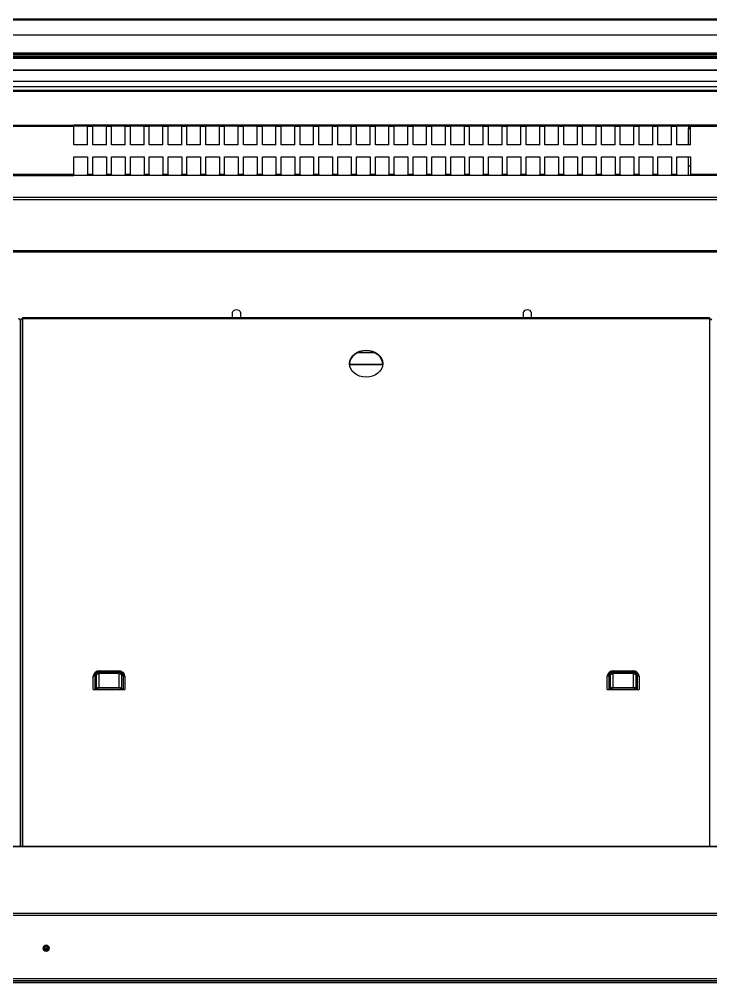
# Model space of a CAD drawing. Header units: millimetres. Extents: x 3075.9 to 3157.7, y 1648.7 to 1706.1.
# Drawn here: x 3128.216 to 3128.84, y 1691.316 to 1692.187 of the extents above; entities that cross this region are included whole.
import ezdxf

# ---------------------------------------------------------------- set-up
doc = ezdxf.new("R2010")
doc.units = ezdxf.units.MM

# ---------------------------------------------------------------- blocks, each defined once
blk = doc.blocks.new('OX-3750')
at = {"color": 7, "linetype": 'Continuous'}
for p, q in [((1.5, -596.06), (3748.5, -596.06)), ((1.5, -597.56), (3748.5, -597.56)), ((2, -597.63), (3748, -597.63)), ((2, -597.63), (3748, -597.63)), ((2, -599.63), (3748, -599.63)), ((2473.4, -626.91), (2473.4, -625.63)), ((2474.2, -625.41), (2474.2, -626.91)), ((2475.98, -626.91), (2473.4, -626.91)), ((2473.4, -626.91), (2475.98, -626.91)), ((2, -656.88), (3748, -656.88)), ((2, -658.57), (3748, -658.57)), ((2, -718.72), (3748, -718.72)), ((2, -719.03), (3748, -719.03)), ((1875.5, -1195.75), (1875.5, -719.03)), ((2495.5, -1195.75), (2495.5, -719.03)), ((2497.5, -1194.57), (2497.5, -718.47)), ((2497.5, -719.03), (2497.5, -1194.57)), ((1939.17, -873.06), (1939.17, -860.85)), ((1941.41, -860.85), (1939.17, -860.85)), ((1940.59, -861.2), (1940.59, -873.4)), ((1940.59, -861.2), (1942.12, -862.1)), ((1941.41, -860.85), (1942.83, -861.68)), ((1965.59, -860.85), (1941.41, -860.85)), ((1964.17, -861.68), (1965.59, -860.85)), ((1964.88, -862.1), (1966.41, -861.2)), ((1967.83, -860.85), (1965.59, -860.85)), ((1966.41, -873.4), (1966.41, -861.2)), ((1967.83, -860.85), (1967.83, -873.06)), ((2403.17, -873.06), (2403.17, -860.85)), ((2405.41, -860.85), (2403.17, -860.85)), ((2404.59, -861.2), (2404.59, -873.4)), ((2404.59, -861.2), (2406.12, -862.1)), ((2405.41, -860.85), (2406.83, -861.68)), ((2429.59, -860.85), (2405.41, -860.85)), ((2428.17, -861.68), (2429.59, -860.85)), ((2428.88, -862.1), (2430.41, -861.2)), ((2431.83, -860.85), (2429.59, -860.85)), ((2430.41, -873.4), (2430.41, -861.2)), ((2431.83, -860.85), (2431.83, -873.06)), ((1942.12, -874.3), (1942.12, -862.1)), ((1944.24, -862.03), (1962.76, -862.03)), ((1944.24, -862.62), (1944.24, -874.82)), ((1962.76, -862.62), (1944.24, -862.62)), ((1962.76, -874.82), (1962.76, -862.62)), ((1964.88, -862.1), (1964.88, -874.3)), ((2406.12, -874.3), (2406.12, -862.1)), ((2408.24, -862.03), (2426.76, -862.03)), ((2426.76, -862.62), (2408.24, -862.62)), ((2408.24, -862.62), (2408.24, -874.82)), ((2426.76, -874.82), (2426.76, -862.62)), ((2428.88, -862.1), (2428.88, -874.3)), ((1942.12, -874.3), (1940.59, -873.4)), ((1945, -875.43), (1962, -875.43)), ((1945, -875.43), (1945, -876.63)), ((1945, -876.63), (1945, -876.97)), ((1962, -876.63), (1945, -876.63)), ((1945, -876.97), (1962, -876.97)), ((1945, -876.97), (1945, -877.77)), ((1962, -877.77), (1945, -877.77)), ((1962, -875.43), (1962, -876.63)), ((1962, -876.63), (1962, -876.97)), ((1962, -876.97), (1962, -877.77)), ((1964.88, -874.3), (1966.41, -873.4)), ((2406.12, -874.3), (2404.59, -873.4)), ((2409, -875.43), (2426, -875.43)), ((2409, -876.63), (2409, -875.43)), ((2409, -876.63), (2409, -876.97)), ((2426, -876.63), (2409, -876.63)), ((2409, -876.97), (2426, -876.97)), ((2409, -877.77), (2409, -876.97)), ((2426, -877.77), (2409, -877.77)), ((2426, -876.63), (2426, -875.43)), ((2426, -876.63), (2426, -876.97)), ((2426, -877.77), (2426, -876.97)), ((2428.88, -874.3), (2430.41, -873.4)), ((2170.53, -1154.59), (2200.47, -1154.59)), ((2200.46, -1154.4), (2170.54, -1154.4)), ((2177.9, -1165.17), (2193.1, -1165.17)), ((1875.5, -1195.75), (2495.5, -1195.75)), ((1875.5, -1196.57), (1875.5, -1195.75)), ((1875.5, -1196.57), (2495.5, -1196.57)), ((2036.5, -1201.72), (2036.5, -1196.57)), ((2043.5, -1196.57), (2043.5, -1201.72)), ((2299, -1201.72), (2299, -1196.57)), ((2306, -1196.57), (2306, -1201.72)), ((2495.5, -1195.75), (2495.5, -1196.57)), ((1, -1255.86), (3749.11, -1255.86)), ((1, -1257.07), (3749.11, -1257.07)), ((1, -1303.33), (3749.11, -1303.33)), ((1, -1305.49), (3749.11, -1305.49)), ((1835.15, -1325.24), (1892.85, -1325.24)), ((1835.15, -1326.12), (1892.85, -1326.12)), ((1892.85, -1325.24), (1905.15, -1325.24)), ((1892.85, -1325.24), (1892.85, -1326.12)), ((1892.85, -1342.14), (1892.85, -1326.12)), ((1894.5, -1325.24), (1894.5, -1342.14)), ((1905.15, -1325.24), (1909.85, -1325.24)), ((1905.15, -1326.12), (1905.15, -1325.24)), ((1905.15, -1326.12), (1909.85, -1326.12)), ((1905.15, -1326.12), (1905.15, -1342.14)), ((1909.85, -1325.24), (1922.15, -1325.24)), ((1909.85, -1325.24), (1909.85, -1326.12)), ((1909.85, -1342.14), (1909.85, -1326.12)), ((1922.15, -1325.24), (1926.85, -1325.24)), ((1922.15, -1326.12), (1922.15, -1325.24)), ((1922.15, -1326.12), (1926.85, -1326.12)), ((1922.15, -1326.12), (1922.15, -1342.14)), ((1926.85, -1325.24), (1939.15, -1325.24)), ((1926.85, -1325.24), (1926.85, -1326.12)), ((1926.85, -1342.14), (1926.85, -1326.12)), ((1939.15, -1325.24), (1943.85, -1325.24)), ((1939.15, -1326.12), (1939.15, -1325.24)), ((1939.15, -1326.12), (1943.85, -1326.12)), ((1939.15, -1326.12), (1939.15, -1342.14)), ((1943.85, -1325.24), (1956.15, -1325.24)), ((1943.85, -1325.24), (1943.85, -1326.12)), ((1943.85, -1342.14), (1943.85, -1326.12)), ((1956.15, -1325.24), (1960.85, -1325.24)), ((1956.15, -1326.12), (1956.15, -1325.24)), ((1956.15, -1326.12), (1960.85, -1326.12)), ((1956.15, -1326.12), (1956.15, -1342.14)), ((1960.85, -1325.24), (1973.15, -1325.24)), ((1960.85, -1325.24), (1960.85, -1326.12)), ((1960.85, -1342.14), (1960.85, -1326.12)), ((1973.15, -1325.24), (1977.85, -1325.24)), ((1973.15, -1326.12), (1973.15, -1325.24)), ((1973.15, -1326.12), (1977.85, -1326.12)), ((1973.15, -1326.12), (1973.15, -1342.14)), ((1977.85, -1325.24), (1990.15, -1325.24)), ((1977.85, -1325.24), (1977.85, -1326.12)), ((1977.85, -1342.14), (1977.85, -1326.12)), ((1990.15, -1325.24), (1994.85, -1325.24)), ((1990.15, -1326.12), (1990.15, -1325.24)), ((1990.15, -1326.12), (1994.85, -1326.12)), ((1990.15, -1326.12), (1990.15, -1342.14)), ((1994.85, -1325.24), (2007.15, -1325.24)), ((1994.85, -1325.24), (1994.85, -1326.12)), ((1994.85, -1342.14), (1994.85, -1326.12)), ((2007.15, -1325.24), (2011.85, -1325.24)), ((2007.15, -1326.12), (2007.15, -1325.24)), ((2007.15, -1326.12), (2011.85, -1326.12)), ((2007.15, -1326.12), (2007.15, -1342.14)), ((2011.85, -1325.24), (2024.15, -1325.24)), ((2011.85, -1325.24), (2011.85, -1326.12)), ((2011.85, -1342.14), (2011.85, -1326.12)), ((2024.15, -1325.24), (2028.85, -1325.24)), ((2024.15, -1326.12), (2024.15, -1325.24)), ((2024.15, -1326.12), (2028.85, -1326.12)), ((2024.15, -1326.12), (2024.15, -1342.14)), ((2028.85, -1325.24), (2041.15, -1325.24)), ((2028.85, -1325.24), (2028.85, -1326.12)), ((2028.85, -1342.14), (2028.85, -1326.12)), ((2041.15, -1325.24), (2045.85, -1325.24)), ((2041.15, -1326.12), (2041.15, -1325.24)), ((2041.15, -1326.12), (2045.85, -1326.12)), ((2041.15, -1326.12), (2041.15, -1342.14)), ((2045.85, -1325.24), (2058.15, -1325.24)), ((2045.85, -1325.24), (2045.85, -1326.12)), ((2045.85, -1342.14), (2045.85, -1326.12)), ((2058.15, -1325.24), (2062.85, -1325.24)), ((2058.15, -1326.12), (2058.15, -1325.24)), ((2058.15, -1326.12), (2062.85, -1326.12)), ((2058.15, -1326.12), (2058.15, -1342.14)), ((2062.85, -1325.24), (2075.15, -1325.24)), ((2062.85, -1325.24), (2062.85, -1326.12)), ((2062.85, -1342.14), (2062.85, -1326.12)), ((2075.15, -1325.24), (2079.85, -1325.24)), ((2075.15, -1326.12), (2075.15, -1325.24)), ((2075.15, -1326.12), (2079.85, -1326.12)), ((2075.15, -1326.12), (2075.15, -1342.14)), ((2079.85, -1325.24), (2092.15, -1325.24)), ((2079.85, -1325.24), (2079.85, -1326.12)), ((2079.85, -1342.14), (2079.85, -1326.12)), ((2092.15, -1325.24), (2096.85, -1325.24)), ((2092.15, -1326.12), (2092.15, -1325.24)), ((2092.15, -1326.12), (2096.85, -1326.12)), ((2092.15, -1326.12), (2092.15, -1342.14)), ((2096.85, -1325.24), (2109.15, -1325.24)), ((2096.85, -1325.24), (2096.85, -1326.12)), ((2096.85, -1342.14), (2096.85, -1326.12)), ((2109.15, -1325.24), (2113.85, -1325.24)), ((2109.15, -1326.12), (2109.15, -1325.24)), ((2109.15, -1326.12), (2113.85, -1326.12)), ((2109.15, -1326.12), (2109.15, -1342.14)), ((2113.85, -1325.24), (2126.15, -1325.24)), ((2113.85, -1325.24), (2113.85, -1326.12)), ((2113.85, -1342.14), (2113.85, -1326.12)), ((2126.15, -1325.24), (2130.85, -1325.24)), ((2126.15, -1326.12), (2126.15, -1325.24)), ((2126.15, -1326.12), (2130.85, -1326.12)), ((2126.15, -1326.12), (2126.15, -1342.14)), ((2130.85, -1325.24), (2143.15, -1325.24)), ((2130.85, -1325.24), (2130.85, -1326.12)), ((2130.85, -1342.14), (2130.85, -1326.12)), ((2143.15, -1325.24), (2147.85, -1325.24)), ((2143.15, -1326.12), (2143.15, -1325.24)), ((2143.15, -1326.12), (2147.85, -1326.12)), ((2143.15, -1326.12), (2143.15, -1342.14)), ((2147.85, -1325.24), (2160.15, -1325.24)), ((2147.85, -1325.24), (2147.85, -1326.12)), ((2147.85, -1342.14), (2147.85, -1326.12)), ((2160.15, -1325.24), (2164.85, -1325.24)), ((2160.15, -1326.12), (2160.15, -1325.24)), ((2160.15, -1326.12), (2164.85, -1326.12)), ((2160.15, -1326.12), (2160.15, -1342.14)), ((2164.85, -1325.24), (2177.15, -1325.24)), ((2164.85, -1325.24), (2164.85, -1326.12)), ((2164.85, -1342.14), (2164.85, -1326.12)), ((2177.15, -1325.24), (2181.85, -1325.24)), ((2177.15, -1326.12), (2177.15, -1325.24)), ((2177.15, -1326.12), (2181.85, -1326.12)), ((2177.15, -1326.12), (2177.15, -1342.14)), ((2181.85, -1325.24), (2194.15, -1325.24)), ((2181.85, -1325.24), (2181.85, -1326.12)), ((2181.85, -1342.14), (2181.85, -1326.12)), ((2194.15, -1325.24), (2198.85, -1325.24)), ((2194.15, -1326.12), (2194.15, -1325.24)), ((2194.15, -1326.12), (2198.85, -1326.12)), ((2194.15, -1326.12), (2194.15, -1342.14)), ((2198.85, -1325.24), (2211.15, -1325.24)), ((2198.85, -1325.24), (2198.85, -1326.12)), ((2198.85, -1342.14), (2198.85, -1326.12)), ((2211.15, -1325.24), (2215.85, -1325.24)), ((2211.15, -1326.12), (2211.15, -1325.24)), ((2211.15, -1326.12), (2215.85, -1326.12)), ((2211.15, -1326.12), (2211.15, -1342.14)), ((2215.85, -1325.24), (2228.15, -1325.24)), ((2215.85, -1325.24), (2215.85, -1326.12)), ((2215.85, -1342.14), (2215.85, -1326.12)), ((2228.15, -1325.24), (2232.85, -1325.24)), ((2228.15, -1326.12), (2228.15, -1325.24)), ((2228.15, -1326.12), (2232.85, -1326.12)), ((2228.15, -1326.12), (2228.15, -1342.14)), ((2232.85, -1325.24), (2245.15, -1325.24)), ((2232.85, -1325.24), (2232.85, -1326.12)), ((2232.85, -1342.14), (2232.85, -1326.12)), ((2245.15, -1325.24), (2249.85, -1325.24)), ((2245.15, -1326.12), (2245.15, -1325.24)), ((2245.15, -1326.12), (2249.85, -1326.12)), ((2245.15, -1326.12), (2245.15, -1342.14)), ((2249.85, -1325.24), (2262.15, -1325.24)), ((2249.85, -1325.24), (2249.85, -1326.12)), ((2249.85, -1342.14), (2249.85, -1326.12)), ((2262.15, -1325.24), (2266.85, -1325.24)), ((2262.15, -1326.12), (2262.15, -1325.24)), ((2262.15, -1326.12), (2266.85, -1326.12)), ((2262.15, -1326.12), (2262.15, -1342.14)), ((2266.85, -1325.24), (2279.15, -1325.24)), ((2266.85, -1325.24), (2266.85, -1326.12)), ((2266.85, -1342.14), (2266.85, -1326.12)), ((2279.15, -1325.24), (2283.85, -1325.24)), ((2279.15, -1326.12), (2279.15, -1325.24)), ((2279.15, -1326.12), (2283.85, -1326.12)), ((2279.15, -1326.12), (2279.15, -1342.14)), ((2283.85, -1325.24), (2296.15, -1325.24)), ((2283.85, -1325.24), (2283.85, -1326.12)), ((2283.85, -1342.14), (2283.85, -1326.12)), ((2296.15, -1325.24), (2300.85, -1325.24)), ((2296.15, -1326.12), (2296.15, -1325.24)), ((2296.15, -1326.12), (2300.85, -1326.12)), ((2296.15, -1326.12), (2296.15, -1342.14)), ((2300.85, -1325.24), (2313.15, -1325.24)), ((2300.85, -1325.24), (2300.85, -1326.12)), ((2300.85, -1342.14), (2300.85, -1326.12)), ((2313.15, -1325.24), (2317.85, -1325.24)), ((2313.15, -1326.12), (2313.15, -1325.24)), ((2313.15, -1326.12), (2317.85, -1326.12)), ((2313.15, -1326.12), (2313.15, -1342.14)), ((2317.85, -1325.24), (2330.15, -1325.24)), ((2317.85, -1325.24), (2317.85, -1326.12)), ((2317.85, -1342.14), (2317.85, -1326.12)), ((2330.15, -1325.24), (2334.85, -1325.24)), ((2330.15, -1326.12), (2330.15, -1325.24)), ((2330.15, -1326.12), (2334.85, -1326.12)), ((2330.15, -1326.12), (2330.15, -1342.14)), ((2334.85, -1325.24), (2347.15, -1325.24)), ((2334.85, -1325.24), (2334.85, -1326.12)), ((2334.85, -1342.14), (2334.85, -1326.12)), ((2347.15, -1325.24), (2351.85, -1325.24)), ((2347.15, -1326.12), (2347.15, -1325.24)), ((2347.15, -1326.12), (2351.85, -1326.12)), ((2347.15, -1326.12), (2347.15, -1342.14)), ((2351.85, -1325.24), (2364.15, -1325.24)), ((2351.85, -1325.24), (2351.85, -1326.12)), ((2351.85, -1342.14), (2351.85, -1326.12)), ((2364.15, -1325.24), (2368.85, -1325.24)), ((2364.15, -1326.12), (2364.15, -1325.24)), ((2364.15, -1326.12), (2368.85, -1326.12)), ((2364.15, -1326.12), (2364.15, -1342.14)), ((2368.85, -1325.24), (2381.15, -1325.24)), ((2368.85, -1325.24), (2368.85, -1326.12)), ((2368.85, -1342.14), (2368.85, -1326.12)), ((2381.15, -1325.24), (2385.85, -1325.24)), ((2381.15, -1326.12), (2381.15, -1325.24)), ((2381.15, -1326.12), (2385.85, -1326.12)), ((2381.15, -1326.12), (2381.15, -1342.14)), ((2385.85, -1325.24), (2398.15, -1325.24)), ((2385.85, -1325.24), (2385.85, -1326.12)), ((2385.85, -1342.14), (2385.85, -1326.12)), ((2398.15, -1325.24), (2402.85, -1325.24)), ((2398.15, -1326.12), (2398.15, -1325.24)), ((2398.15, -1326.12), (2402.85, -1326.12)), ((2398.15, -1326.12), (2398.15, -1342.14)), ((2402.85, -1325.24), (2415.15, -1325.24)), ((2402.85, -1325.24), (2402.85, -1326.12)), ((2402.85, -1342.14), (2402.85, -1326.12)), ((2415.15, -1325.24), (2419.85, -1325.24)), ((2415.15, -1326.12), (2415.15, -1325.24)), ((2415.15, -1326.12), (2419.85, -1326.12)), ((2415.15, -1326.12), (2415.15, -1342.14)), ((2419.85, -1325.24), (2432.15, -1325.24)), ((2419.85, -1325.24), (2419.85, -1326.12)), ((2419.85, -1342.14), (2419.85, -1326.12)), ((2432.15, -1325.24), (2436.85, -1325.24)), ((2432.15, -1326.12), (2432.15, -1325.24)), ((2432.15, -1326.12), (2436.85, -1326.12)), ((2432.15, -1326.12), (2432.15, -1342.14)), ((2436.85, -1325.24), (2449.15, -1325.24)), ((2436.85, -1325.24), (2436.85, -1326.12)), ((2436.85, -1342.14), (2436.85, -1326.12)), ((2508.35, -1325.24), (2449.15, -1325.24)), ((2449.15, -1325.24), (2449.15, -1326.12)), ((2449.15, -1326.12), (2508.35, -1326.12)), ((2449.15, -1326.12), (2449.15, -1342.14)), ((1892.85, -1333.58), (1893, -1333.58)), ((1893, -1334.08), (1892.85, -1334.08)), ((1893, -1334.08), (1893, -1333.58)), ((1893, -1334.08), (1893.5, -1334.08)), ((1905.15, -1342.14), (1892.85, -1342.14)), ((1905.15, -1342.14), (1892.85, -1342.14)), ((1892.85, -1342.14), (1892.85, -1342.14)), ((1905.15, -1342.14), (1905.15, -1342.14)), ((1922.15, -1342.14), (1909.85, -1342.14)), ((1922.15, -1342.14), (1909.85, -1342.14)), ((1909.85, -1342.14), (1909.85, -1342.14)), ((1922.15, -1342.14), (1922.15, -1342.14)), ((1939.15, -1342.14), (1926.85, -1342.14)), ((1939.15, -1342.14), (1926.85, -1342.14)), ((1926.85, -1342.14), (1926.85, -1342.14)), ((1939.15, -1342.14), (1939.15, -1342.14)), ((1956.15, -1342.14), (1943.85, -1342.14)), ((1956.15, -1342.14), (1943.85, -1342.14)), ((1943.85, -1342.14), (1943.85, -1342.14)), ((1956.15, -1342.14), (1956.15, -1342.14)), ((1973.15, -1342.14), (1960.85, -1342.14)), ((1973.15, -1342.14), (1960.85, -1342.14)), ((1960.85, -1342.14), (1960.85, -1342.14)), ((1973.15, -1342.14), (1973.15, -1342.14)), ((1990.15, -1342.14), (1977.85, -1342.14)), ((1990.15, -1342.14), (1977.85, -1342.14)), ((1977.85, -1342.14), (1977.85, -1342.14)), ((1990.15, -1342.14), (1990.15, -1342.14)), ((2007.15, -1342.14), (1994.85, -1342.14)), ((2007.15, -1342.14), (1994.85, -1342.14)), ((1994.85, -1342.14), (1994.85, -1342.14)), ((2007.15, -1342.14), (2007.15, -1342.14)), ((2024.15, -1342.14), (2011.85, -1342.14)), ((2024.15, -1342.14), (2011.85, -1342.14)), ((2011.85, -1342.14), (2011.85, -1342.14)), ((2024.15, -1342.14), (2024.15, -1342.14)), ((2041.15, -1342.14), (2028.85, -1342.14)), ((2041.15, -1342.14), (2028.85, -1342.14)), ((2028.85, -1342.14), (2028.85, -1342.14)), ((2041.15, -1342.14), (2041.15, -1342.14)), ((2058.15, -1342.14), (2045.85, -1342.14)), ((2058.15, -1342.14), (2045.85, -1342.14)), ((2045.85, -1342.14), (2045.85, -1342.14)), ((2058.15, -1342.14), (2058.15, -1342.14)), ((2075.15, -1342.14), (2062.85, -1342.14)), ((2075.15, -1342.14), (2062.85, -1342.14)), ((2062.85, -1342.14), (2062.85, -1342.14)), ((2075.15, -1342.14), (2075.15, -1342.14)), ((2092.15, -1342.14), (2079.85, -1342.14)), ((2092.15, -1342.14), (2079.85, -1342.14)), ((2079.85, -1342.14), (2079.85, -1342.14)), ((2092.15, -1342.14), (2092.15, -1342.14)), ((2109.15, -1342.14), (2096.85, -1342.14)), ((2109.15, -1342.14), (2096.85, -1342.14)), ((2096.85, -1342.14), (2096.85, -1342.14)), ((2109.15, -1342.14), (2109.15, -1342.14)), ((2126.15, -1342.14), (2113.85, -1342.14)), ((2126.15, -1342.14), (2113.85, -1342.14)), ((2113.85, -1342.14), (2113.85, -1342.14)), ((2126.15, -1342.14), (2126.15, -1342.14)), ((2143.15, -1342.14), (2130.85, -1342.14)), ((2143.15, -1342.14), (2130.85, -1342.14)), ((2130.85, -1342.14), (2130.85, -1342.14)), ((2143.15, -1342.14), (2143.15, -1342.14)), ((2160.15, -1342.14), (2147.85, -1342.14)), ((2160.15, -1342.14), (2147.85, -1342.14)), ((2147.85, -1342.14), (2147.85, -1342.14)), ((2160.15, -1342.14), (2160.15, -1342.14)), ((2177.15, -1342.14), (2164.85, -1342.14)), ((2177.15, -1342.14), (2164.85, -1342.14)), ((2164.85, -1342.14), (2164.85, -1342.14)), ((2177.15, -1342.14), (2177.15, -1342.14)), ((2194.15, -1342.14), (2181.85, -1342.14)), ((2194.15, -1342.14), (2181.85, -1342.14)), ((2181.85, -1342.14), (2181.85, -1342.14)), ((2194.15, -1342.14), (2194.15, -1342.14)), ((2211.15, -1342.14), (2198.85, -1342.14)), ((2211.15, -1342.14), (2198.85, -1342.14)), ((2198.85, -1342.14), (2198.85, -1342.14)), ((2211.15, -1342.14), (2211.15, -1342.14)), ((2228.15, -1342.14), (2215.85, -1342.14)), ((2228.15, -1342.14), (2215.85, -1342.14)), ((2215.85, -1342.14), (2215.85, -1342.14)), ((2228.15, -1342.14), (2228.15, -1342.14)), ((2245.15, -1342.14), (2232.85, -1342.14)), ((2245.15, -1342.14), (2232.85, -1342.14)), ((2232.85, -1342.14), (2232.85, -1342.14)), ((2245.15, -1342.14), (2245.15, -1342.14)), ((2262.15, -1342.14), (2249.85, -1342.14)), ((2262.15, -1342.14), (2249.85, -1342.14)), ((2249.85, -1342.14), (2249.85, -1342.14)), ((2262.15, -1342.14), (2262.15, -1342.14)), ((2279.15, -1342.14), (2266.85, -1342.14)), ((2279.15, -1342.14), (2266.85, -1342.14)), ((2266.85, -1342.14), (2266.85, -1342.14)), ((2279.15, -1342.14), (2279.15, -1342.14)), ((2296.15, -1342.14), (2283.85, -1342.14)), ((2296.15, -1342.14), (2283.85, -1342.14)), ((2283.85, -1342.14), (2283.85, -1342.14)), ((2296.15, -1342.14), (2296.15, -1342.14)), ((2313.15, -1342.14), (2300.85, -1342.14)), ((2313.15, -1342.14), (2300.85, -1342.14)), ((2300.85, -1342.14), (2300.85, -1342.14)), ((2313.15, -1342.14), (2313.15, -1342.14)), ((2330.15, -1342.14), (2317.85, -1342.14)), ((2330.15, -1342.14), (2317.85, -1342.14)), ((2317.85, -1342.14), (2317.85, -1342.14)), ((2330.15, -1342.14), (2330.15, -1342.14)), ((2347.15, -1342.14), (2334.85, -1342.14)), ((2347.15, -1342.14), (2334.85, -1342.14)), ((2334.85, -1342.14), (2334.85, -1342.14)), ((2347.15, -1342.14), (2347.15, -1342.14)), ((2364.15, -1342.14), (2351.85, -1342.14)), ((2364.15, -1342.14), (2351.85, -1342.14)), ((2351.85, -1342.14), (2351.85, -1342.14)), ((2364.15, -1342.14), (2364.15, -1342.14)), ((2381.15, -1342.14), (2368.85, -1342.14)), ((2381.15, -1342.14), (2368.85, -1342.14)), ((2368.85, -1342.14), (2368.85, -1342.14)), ((2381.15, -1342.14), (2381.15, -1342.14)), ((2398.15, -1342.14), (2385.85, -1342.14)), ((2398.15, -1342.14), (2385.85, -1342.14)), ((2385.85, -1342.14), (2385.85, -1342.14)), ((2398.15, -1342.14), (2398.15, -1342.14)), ((2415.15, -1342.14), (2402.85, -1342.14)), ((2415.15, -1342.14), (2402.85, -1342.14)), ((2402.85, -1342.14), (2402.85, -1342.14)), ((2415.15, -1342.14), (2415.15, -1342.14)), ((2432.15, -1342.14), (2419.85, -1342.14)), ((2432.15, -1342.14), (2419.85, -1342.14)), ((2419.85, -1342.14), (2419.85, -1342.14)), ((2432.15, -1342.14), (2432.15, -1342.14)), ((2449.15, -1342.14), (2436.85, -1342.14)), ((2449.15, -1342.14), (2436.85, -1342.14)), ((2436.85, -1342.14), (2436.85, -1342.14)), ((2449.15, -1342.14), (2449.15, -1342.14)), ((1892.85, -1353), (1892.85, -1369.61)), ((1892.85, -1353), (1905.15, -1353)), ((1894.5, -1353), (1894.5, -1367.71)), ((1905.15, -1353), (1905.15, -1369.61)), ((1909.85, -1353), (1909.85, -1369.61)), ((1909.85, -1353), (1922.15, -1353)), ((1922.15, -1353), (1922.15, -1369.61)), ((1926.85, -1353), (1926.85, -1369.61)), ((1926.85, -1353), (1939.15, -1353)), ((1939.15, -1353), (1939.15, -1369.61)), ((1943.85, -1353), (1943.85, -1369.61)), ((1943.85, -1353), (1956.15, -1353)), ((1956.15, -1353), (1956.15, -1369.61)), ((1960.85, -1353), (1960.85, -1369.61)), ((1960.85, -1353), (1973.15, -1353)), ((1973.15, -1353), (1973.15, -1369.61)), ((1977.85, -1353), (1977.85, -1369.61)), ((1977.85, -1353), (1990.15, -1353)), ((1990.15, -1353), (1990.15, -1369.61)), ((1994.85, -1353), (1994.85, -1369.61)), ((1994.85, -1353), (2007.15, -1353)), ((2007.15, -1353), (2007.15, -1369.61)), ((2011.85, -1353), (2011.85, -1369.61)), ((2011.85, -1353), (2024.15, -1353)), ((2024.15, -1353), (2024.15, -1369.61)), ((2028.85, -1353), (2028.85, -1369.61)), ((2028.85, -1353), (2041.15, -1353)), ((2041.15, -1353), (2041.15, -1369.61)), ((2045.85, -1353), (2045.85, -1369.61)), ((2045.85, -1353), (2058.15, -1353)), ((2058.15, -1353), (2058.15, -1369.61)), ((2062.85, -1353), (2062.85, -1369.61)), ((2062.85, -1353), (2075.15, -1353)), ((2075.15, -1353), (2075.15, -1369.61)), ((2079.85, -1353), (2079.85, -1369.61)), ((2079.85, -1353), (2092.15, -1353)), ((2092.15, -1353), (2092.15, -1369.61)), ((2096.85, -1353), (2096.85, -1369.61)), ((2096.85, -1353), (2109.15, -1353)), ((2109.15, -1353), (2109.15, -1369.61)), ((2113.85, -1353), (2113.85, -1369.61)), ((2113.85, -1353), (2126.15, -1353)), ((2126.15, -1353), (2126.15, -1369.61)), ((2130.85, -1353), (2130.85, -1369.61)), ((2130.85, -1353), (2143.15, -1353)), ((2143.15, -1353), (2143.15, -1369.61)), ((2147.85, -1353), (2147.85, -1369.61)), ((2147.85, -1353), (2160.15, -1353)), ((2160.15, -1353), (2160.15, -1369.61)), ((2164.85, -1353), (2164.85, -1369.61)), ((2164.85, -1353), (2177.15, -1353)), ((2177.15, -1353), (2177.15, -1369.61)), ((2181.85, -1353), (2181.85, -1369.61)), ((2181.85, -1353), (2194.15, -1353)), ((2194.15, -1353), (2194.15, -1369.61)), ((2198.85, -1353), (2198.85, -1369.61)), ((2198.85, -1353), (2211.15, -1353)), ((2211.15, -1353), (2211.15, -1369.61)), ((2215.85, -1353), (2215.85, -1369.61)), ((2215.85, -1353), (2228.15, -1353)), ((2228.15, -1353), (2228.15, -1369.61)), ((2232.85, -1353), (2232.85, -1369.61)), ((2232.85, -1353), (2245.15, -1353)), ((2245.15, -1353), (2245.15, -1369.61)), ((2249.85, -1353), (2249.85, -1369.61)), ((2249.85, -1353), (2262.15, -1353)), ((2262.15, -1353), (2262.15, -1369.61)), ((2266.85, -1353), (2266.85, -1369.61)), ((2266.85, -1353), (2279.15, -1353)), ((2279.15, -1353), (2279.15, -1369.61)), ((2283.85, -1353), (2283.85, -1369.61)), ((2283.85, -1353), (2296.15, -1353)), ((2296.15, -1353), (2296.15, -1369.61)), ((2300.85, -1353), (2300.85, -1369.61)), ((2300.85, -1353), (2313.15, -1353)), ((2313.15, -1353), (2313.15, -1369.61)), ((2317.85, -1353), (2317.85, -1369.61)), ((2317.85, -1353), (2330.15, -1353)), ((2330.15, -1353), (2330.15, -1369.61)), ((2334.85, -1353), (2334.85, -1369.61)), ((2334.85, -1353), (2347.15, -1353)), ((2347.15, -1353), (2347.15, -1369.61)), ((2351.85, -1353), (2351.85, -1369.61)), ((2351.85, -1353), (2364.15, -1353)), ((2364.15, -1353), (2364.15, -1369.61)), ((2368.85, -1353), (2368.85, -1369.61)), ((2368.85, -1353), (2381.15, -1353)), ((2381.15, -1353), (2381.15, -1369.61)), ((2385.85, -1353), (2385.85, -1369.61)), ((2385.85, -1353), (2398.15, -1353)), ((2398.15, -1353), (2398.15, -1369.61)), ((2402.85, -1353), (2402.85, -1369.61)), ((2402.85, -1353), (2415.15, -1353)), ((2415.15, -1353), (2415.15, -1369.61)), ((2419.85, -1353), (2419.85, -1369.61)), ((2419.85, -1353), (2432.15, -1353)), ((2432.15, -1353), (2432.15, -1369.61)), ((2436.85, -1353), (2436.85, -1369.61)), ((2436.85, -1353), (2449.15, -1353)), ((2449.15, -1353), (2449.15, -1369.61)), ((1835.15, -1369.61), (1892.85, -1369.61)), ((1835.15, -1370.78), (1892.85, -1370.78)), ((1894.5, -1367.71), (1892.85, -1367.71)), ((1894.5, -1369.33), (1892.85, -1369.33)), ((1892.85, -1370.78), (1892.85, -1369.61)), ((1892.85, -1370.19), (1905.15, -1370.19)), ((1905.15, -1370.2), (1892.85, -1370.2)), ((1892.85, -1370.78), (1905.15, -1370.78)), ((1894.5, -1369.33), (1894.5, -1367.71)), ((1905.15, -1369.61), (1905.15, -1370.78)), ((1905.15, -1369.61), (1909.85, -1369.61)), ((1905.15, -1370.78), (1909.85, -1370.78)), ((1909.85, -1370.78), (1909.85, -1369.61)), ((1909.85, -1370.19), (1922.15, -1370.19)), ((1922.15, -1370.2), (1909.85, -1370.2)), ((1909.85, -1370.78), (1922.15, -1370.78)), ((1922.15, -1369.61), (1922.15, -1370.78)), ((1922.15, -1369.61), (1926.85, -1369.61)), ((1922.15, -1370.78), (1926.85, -1370.78)), ((1926.85, -1370.78), (1926.85, -1369.61)), ((1926.85, -1370.19), (1939.15, -1370.19)), ((1939.15, -1370.2), (1926.85, -1370.2)), ((1926.85, -1370.78), (1939.15, -1370.78)), ((1939.15, -1369.61), (1939.15, -1370.78)), ((1939.15, -1369.61), (1943.85, -1369.61)), ((1939.15, -1370.78), (1943.85, -1370.78)), ((1943.85, -1370.78), (1943.85, -1369.61)), ((1943.85, -1370.19), (1956.15, -1370.19)), ((1956.15, -1370.2), (1943.85, -1370.2)), ((1943.85, -1370.78), (1956.15, -1370.78)), ((1956.15, -1369.61), (1956.15, -1370.78)), ((1956.15, -1369.61), (1960.85, -1369.61)), ((1956.15, -1370.78), (1960.85, -1370.78)), ((1960.85, -1370.78), (1960.85, -1369.61)), ((1960.85, -1370.19), (1973.15, -1370.19)), ((1973.15, -1370.2), (1960.85, -1370.2)), ((1960.85, -1370.78), (1973.15, -1370.78)), ((1973.15, -1369.61), (1973.15, -1370.78)), ((1973.15, -1369.61), (1977.85, -1369.61)), ((1973.15, -1370.78), (1977.85, -1370.78)), ((1977.85, -1370.78), (1977.85, -1369.61)), ((1977.85, -1370.19), (1990.15, -1370.19)), ((1990.15, -1370.2), (1977.85, -1370.2)), ((1977.85, -1370.78), (1990.15, -1370.78)), ((1990.15, -1369.61), (1990.15, -1370.78)), ((1990.15, -1369.61), (1994.85, -1369.61)), ((1990.15, -1370.78), (1994.85, -1370.78)), ((1994.85, -1370.78), (1994.85, -1369.61)), ((1994.85, -1370.19), (2007.15, -1370.19)), ((2007.15, -1370.2), (1994.85, -1370.2)), ((1994.85, -1370.78), (2007.15, -1370.78)), ((2007.15, -1369.61), (2007.15, -1370.78)), ((2007.15, -1369.61), (2011.85, -1369.61)), ((2007.15, -1370.78), (2011.85, -1370.78)), ((2011.85, -1370.78), (2011.85, -1369.61)), ((2011.85, -1370.19), (2024.15, -1370.19)), ((2024.15, -1370.2), (2011.85, -1370.2)), ((2011.85, -1370.78), (2024.15, -1370.78)), ((2024.15, -1369.61), (2024.15, -1370.78)), ((2024.15, -1369.61), (2028.85, -1369.61)), ((2024.15, -1370.78), (2028.85, -1370.78)), ((2028.85, -1370.78), (2028.85, -1369.61)), ((2028.85, -1370.19), (2041.15, -1370.19)), ((2041.15, -1370.2), (2028.85, -1370.2)), ((2028.85, -1370.78), (2041.15, -1370.78)), ((2041.15, -1369.61), (2041.15, -1370.78)), ((2041.15, -1369.61), (2045.85, -1369.61)), ((2041.15, -1370.78), (2045.85, -1370.78)), ((2045.85, -1370.78), (2045.85, -1369.61)), ((2045.85, -1370.19), (2058.15, -1370.19)), ((2058.15, -1370.2), (2045.85, -1370.2)), ((2045.85, -1370.78), (2058.15, -1370.78)), ((2058.15, -1369.61), (2058.15, -1370.78)), ((2058.15, -1369.61), (2062.85, -1369.61)), ((2058.15, -1370.78), (2062.85, -1370.78)), ((2062.85, -1370.78), (2062.85, -1369.61)), ((2062.85, -1370.19), (2075.15, -1370.19)), ((2075.15, -1370.2), (2062.85, -1370.2)), ((2062.85, -1370.78), (2075.15, -1370.78)), ((2075.15, -1369.61), (2075.15, -1370.78)), ((2075.15, -1369.61), (2079.85, -1369.61)), ((2075.15, -1370.78), (2079.85, -1370.78)), ((2079.85, -1370.78), (2079.85, -1369.61)), ((2079.85, -1370.19), (2092.15, -1370.19)), ((2092.15, -1370.2), (2079.85, -1370.2)), ((2079.85, -1370.78), (2092.15, -1370.78)), ((2092.15, -1369.61), (2092.15, -1370.78)), ((2092.15, -1369.61), (2096.85, -1369.61)), ((2092.15, -1370.78), (2096.85, -1370.78)), ((2096.85, -1370.78), (2096.85, -1369.61)), ((2096.85, -1370.19), (2109.15, -1370.19)), ((2109.15, -1370.2), (2096.85, -1370.2)), ((2096.85, -1370.78), (2109.15, -1370.78)), ((2109.15, -1369.61), (2109.15, -1370.78)), ((2109.15, -1369.61), (2113.85, -1369.61)), ((2109.15, -1370.78), (2113.85, -1370.78)), ((2113.85, -1370.78), (2113.85, -1369.61)), ((2113.85, -1370.19), (2126.15, -1370.19)), ((2126.15, -1370.2), (2113.85, -1370.2)), ((2113.85, -1370.78), (2126.15, -1370.78)), ((2126.15, -1369.61), (2126.15, -1370.78)), ((2126.15, -1369.61), (2130.85, -1369.61)), ((2126.15, -1370.78), (2130.85, -1370.78)), ((2130.85, -1370.78), (2130.85, -1369.61)), ((2130.85, -1370.19), (2143.15, -1370.19)), ((2143.15, -1370.2), (2130.85, -1370.2)), ((2130.85, -1370.78), (2143.15, -1370.78)), ((2143.15, -1369.61), (2143.15, -1370.78)), ((2143.15, -1369.61), (2147.85, -1369.61)), ((2143.15, -1370.78), (2147.85, -1370.78)), ((2147.85, -1370.78), (2147.85, -1369.61)), ((2147.85, -1370.19), (2160.15, -1370.19)), ((2160.15, -1370.2), (2147.85, -1370.2)), ((2147.85, -1370.78), (2160.15, -1370.78)), ((2160.15, -1369.61), (2160.15, -1370.78)), ((2160.15, -1369.61), (2164.85, -1369.61)), ((2160.15, -1370.78), (2164.85, -1370.78)), ((2164.85, -1370.78), (2164.85, -1369.61)), ((2164.85, -1370.19), (2177.15, -1370.19)), ((2177.15, -1370.2), (2164.85, -1370.2)), ((2164.85, -1370.78), (2177.15, -1370.78)), ((2177.15, -1369.61), (2177.15, -1370.78)), ((2177.15, -1369.61), (2181.85, -1369.61)), ((2177.15, -1370.78), (2181.85, -1370.78)), ((2181.85, -1370.78), (2181.85, -1369.61)), ((2181.85, -1370.19), (2194.15, -1370.19)), ((2194.15, -1370.2), (2181.85, -1370.2)), ((2181.85, -1370.78), (2194.15, -1370.78)), ((2194.15, -1369.61), (2194.15, -1370.78)), ((2194.15, -1369.61), (2198.85, -1369.61)), ((2194.15, -1370.78), (2198.85, -1370.78)), ((2198.85, -1370.78), (2198.85, -1369.61)), ((2198.85, -1370.19), (2211.15, -1370.19)), ((2211.15, -1370.2), (2198.85, -1370.2)), ((2198.85, -1370.78), (2211.15, -1370.78)), ((2211.15, -1369.61), (2211.15, -1370.78)), ((2211.15, -1369.61), (2215.85, -1369.61)), ((2211.15, -1370.78), (2215.85, -1370.78)), ((2215.85, -1370.78), (2215.85, -1369.61)), ((2215.85, -1370.19), (2228.15, -1370.19)), ((2228.15, -1370.2), (2215.85, -1370.2)), ((2215.85, -1370.78), (2228.15, -1370.78)), ((2228.15, -1369.61), (2228.15, -1370.78)), ((2228.15, -1369.61), (2232.85, -1369.61)), ((2228.15, -1370.78), (2232.85, -1370.78)), ((2232.85, -1370.78), (2232.85, -1369.61)), ((2232.85, -1370.19), (2245.15, -1370.19)), ((2245.15, -1370.2), (2232.85, -1370.2)), ((2232.85, -1370.78), (2245.15, -1370.78)), ((2245.15, -1369.61), (2245.15, -1370.78)), ((2245.15, -1369.61), (2249.85, -1369.61)), ((2245.15, -1370.78), (2249.85, -1370.78)), ((2249.85, -1370.78), (2249.85, -1369.61)), ((2249.85, -1370.19), (2262.15, -1370.19)), ((2262.15, -1370.2), (2249.85, -1370.2)), ((2249.85, -1370.78), (2262.15, -1370.78)), ((2262.15, -1369.61), (2262.15, -1370.78)), ((2262.15, -1369.61), (2266.85, -1369.61)), ((2262.15, -1370.78), (2266.85, -1370.78)), ((2266.85, -1370.78), (2266.85, -1369.61)), ((2266.85, -1370.19), (2279.15, -1370.19)), ((2279.15, -1370.2), (2266.85, -1370.2)), ((2266.85, -1370.78), (2279.15, -1370.78)), ((2279.15, -1369.61), (2279.15, -1370.78)), ((2279.15, -1369.61), (2283.85, -1369.61)), ((2279.15, -1370.78), (2283.85, -1370.78)), ((2283.85, -1370.78), (2283.85, -1369.61)), ((2283.85, -1370.19), (2296.15, -1370.19)), ((2296.15, -1370.2), (2283.85, -1370.2)), ((2283.85, -1370.78), (2296.15, -1370.78)), ((2296.15, -1369.61), (2296.15, -1370.78)), ((2296.15, -1369.61), (2300.85, -1369.61)), ((2296.15, -1370.78), (2300.85, -1370.78)), ((2300.85, -1370.78), (2300.85, -1369.61)), ((2300.85, -1370.19), (2313.15, -1370.19)), ((2313.15, -1370.2), (2300.85, -1370.2)), ((2300.85, -1370.78), (2313.15, -1370.78)), ((2313.15, -1369.61), (2313.15, -1370.78)), ((2313.15, -1369.61), (2317.85, -1369.61)), ((2313.15, -1370.78), (2317.85, -1370.78)), ((2317.85, -1370.78), (2317.85, -1369.61)), ((2317.85, -1370.19), (2330.15, -1370.19)), ((2330.15, -1370.2), (2317.85, -1370.2)), ((2317.85, -1370.78), (2330.15, -1370.78)), ((2330.15, -1369.61), (2330.15, -1370.78)), ((2330.15, -1369.61), (2334.85, -1369.61)), ((2330.15, -1370.78), (2334.85, -1370.78)), ((2334.85, -1370.78), (2334.85, -1369.61)), ((2334.85, -1370.19), (2347.15, -1370.19)), ((2347.15, -1370.2), (2334.85, -1370.2)), ((2334.85, -1370.78), (2347.15, -1370.78)), ((2347.15, -1369.61), (2347.15, -1370.78)), ((2347.15, -1369.61), (2351.85, -1369.61)), ((2347.15, -1370.78), (2351.85, -1370.78)), ((2351.85, -1370.78), (2351.85, -1369.61)), ((2351.85, -1370.19), (2364.15, -1370.19)), ((2364.15, -1370.2), (2351.85, -1370.2)), ((2351.85, -1370.78), (2364.15, -1370.78)), ((2364.15, -1369.61), (2364.15, -1370.78)), ((2364.15, -1369.61), (2368.85, -1369.61)), ((2364.15, -1370.78), (2368.85, -1370.78)), ((2368.85, -1370.78), (2368.85, -1369.61)), ((2368.85, -1370.19), (2381.15, -1370.19)), ((2381.15, -1370.2), (2368.85, -1370.2)), ((2368.85, -1370.78), (2381.15, -1370.78)), ((2381.15, -1369.61), (2381.15, -1370.78)), ((2381.15, -1369.61), (2385.85, -1369.61)), ((2381.15, -1370.78), (2385.85, -1370.78)), ((2385.85, -1370.78), (2385.85, -1369.61)), ((2385.85, -1370.19), (2398.15, -1370.19)), ((2398.15, -1370.2), (2385.85, -1370.2)), ((2385.85, -1370.78), (2398.15, -1370.78)), ((2398.15, -1369.61), (2398.15, -1370.78)), ((2398.15, -1369.61), (2402.85, -1369.61)), ((2398.15, -1370.78), (2402.85, -1370.78)), ((2402.85, -1370.78), (2402.85, -1369.61)), ((2402.85, -1370.19), (2415.15, -1370.19)), ((2415.15, -1370.2), (2402.85, -1370.2)), ((2402.85, -1370.78), (2415.15, -1370.78)), ((2415.15, -1369.61), (2415.15, -1370.78)), ((2415.15, -1369.61), (2419.85, -1369.61)), ((2415.15, -1370.78), (2419.85, -1370.78)), ((2419.85, -1370.78), (2419.85, -1369.61)), ((2419.85, -1370.19), (2432.15, -1370.19)), ((2432.15, -1370.2), (2419.85, -1370.2)), ((2419.85, -1370.78), (2432.15, -1370.78)), ((2432.15, -1369.61), (2432.15, -1370.78)), ((2432.15, -1369.61), (2436.85, -1369.61)), ((2432.15, -1370.78), (2436.85, -1370.78)), ((2436.85, -1370.78), (2436.85, -1369.61)), ((2436.85, -1370.19), (2449.15, -1370.19)), ((2449.15, -1370.2), (2436.85, -1370.2)), ((2436.85, -1370.78), (2449.15, -1370.78)), ((2449.15, -1370.78), (2449.15, -1369.61)), ((2449.15, -1369.61), (2508.35, -1369.61)), ((2508.35, -1370.78), (2449.15, -1370.78)), ((1, -1401.16), (3749.11, -1401.16)), ((1, -1401.99), (3749.11, -1401.99)), ((3749.11, -1405.51), (1, -1405.51)), ((3749.11, -1410.44), (1, -1410.44)), ((1, -1420.03), (3749.11, -1420.03)), ((1, -1420.37), (3749.11, -1420.37)), ((3749.11, -1431.29), (1, -1431.29)), ((1, -1431.77), (3749.11, -1431.77)), ((3749.11, -1432.71), (1, -1432.71)), ((1, -1433.94), (3749.11, -1433.94)), ((3749.11, -1434.58), (1, -1434.58)), ((1, -1435.52), (3749.11, -1435.52)), ((1, -1435.86), (3749.11, -1435.86)), ((0, -1451.96), (3750, -1451.96)), ((3750, -1465.94), (0, -1465.94)), ((0, -1466.38), (3750, -1466.38))]:
    blk.add_line(p, q, dxfattribs=at)
for radius in [2.75, 1.75]:
    blk.add_circle((2474.25, -627.15), radius, dxfattribs=at)
for centre, radius, start, end in [((2474.25, -627.15), 2.75, 180, 0), ((2474.25, -627.15), 1.75, 180.00745, 0), ((2474.25, -627.15), 1.75, 0, 0.00745), ((1893, -1334.08), 0.5, 0, 90)]:
    blk.add_arc(centre, radius, start, end, dxfattribs=at)
for centre, major_axis, ratio, start_param, end_param in [((1939.17, -862.03), (2, 0), 0.587785, 0.785398, 1.570796), ((1967.83, -862.03), (-2, 0), 0.587785, 4.712389, 5.497787), ((2403.17, -862.03), (2, 0), 0.587785, 0.785398, 1.570796), ((2431.83, -862.03), (-2, 0), 0.587785, 4.712389, 5.497787), ((1944.24, -860.85), (-3, 0), 0.587785, 0.785398, 1.570796), ((1944.24, -860.85), (-2, 0), 0.587785, 0.785398, 1.570796), ((1962.76, -860.85), (2, 0), 0.587785, 4.712389, 5.497787), ((1962.76, -860.85), (3, 0), 0.587785, 4.712389, 5.497787), ((2408.24, -860.85), (-3, 0), 0.587785, 0.785398, 1.570796), ((2408.24, -860.85), (-2, 0), 0.587785, 0.785398, 1.570796), ((2426.76, -860.85), (2, 0), 0.587785, 4.712389, 5.497787), ((2426.76, -860.85), (-3, 0), 0.587785, 1.570796, 2.356194), ((1945, -873.06), (5.83, 0), 0.809017, 3.141593, 4.712389), ((1939.17, -874.23), (2, 0), 0.587785, 0.785398, 1.570796), ((1945, -873.4), (-4.41, 0), 0.809017, 0, 1.570796), ((1945, -874.3), (2.88, 0), 0.809017, 3.141593, 4.712389), ((1944.24, -873.06), (3, 0), 0.587785, 3.926991, 4.712389), ((1945, -874.82), (-0.757, 0), 0.809017, 0, 1.570796), ((1962, -873.06), (5.83, 0), 0.809017, 4.712389, 6.283185), ((1962, -873.4), (-4.41, 0), 0.809017, 1.570796, 3.141593), ((1962, -874.3), (2.88, 0), 0.809017, 4.712389, 6.283185), ((1962, -874.82), (-0.757, 0), 0.809017, 1.570796, 3.141593), ((1962.76, -873.06), (3, 0), 0.587785, 4.712389, 5.497787), ((1967.83, -874.23), (-2, 0), 0.587785, 4.712389, 5.497787), ((2409, -873.06), (5.83, 0), 0.809017, 3.141593, 4.712389), ((2403.17, -874.23), (-2, 0), 0.587785, 3.926991, 4.712389), ((2409, -873.4), (-4.41, 0), 0.809017, 0, 1.570796), ((2409, -874.3), (2.88, 0), 0.809017, 3.141593, 4.712389), ((2408.24, -873.06), (-3, 0), 0.587785, 0.785398, 1.570796), ((2409, -874.82), (-0.757, 0), 0.809017, 0, 1.570796), ((2426, -873.06), (5.83, 0), 0.809017, 4.712389, 6.283185), ((2426, -873.4), (-4.41, 0), 0.809017, 1.570796, 3.141593), ((2426, -874.3), (2.88, 0), 0.809017, 4.712389, 6.283185), ((2426, -874.82), (-0.757, 0), 0.809017, 1.570796, 3.141593), ((2426.76, -873.06), (-3, 0), 0.587785, 1.570796, 2.356194), ((2431.83, -874.23), (-2, 0), 0.587785, 4.712389, 5.497787), ((2185.5, -1154.71), (-15, 0), 0.809017, 0.02422, 3.117372), ((1875.5, -1194.57), (2, 0), 0.587785, 3.141593, 4.712389), ((2495.5, -1194.57), (2, 0), 0.587785, 4.712389, 6.283185), ((2499.5, -1194.57), (2, 0), 0.587785, 3.141593, 4.712389), ((2040, -1201.72), (3.5, 0), 0.587785, 3.141593, 6.283185), ((2302.5, -1201.72), (3.5, 0), 0.587785, 3.141593, 6.283185)]:
    blk.add_ellipse(centre, major_axis=major_axis, ratio=ratio, start_param=start_param, end_param=end_param, dxfattribs=at)
blk.add_ellipse((2185.5, -1155.3), major_axis=(-15, 0), ratio=0.809017, dxfattribs=at)

msp = doc.modelspace()

# ---------------------------------------------------------------- block references
at = {"xscale": 0.001, "yscale": 0.001, "zscale": 0.001, "rotation": 180}
msp.add_blockref('OX-3750', (3130.71401, 1690.72037), dxfattribs=at)

doc.saveas('drawing.dxf')
